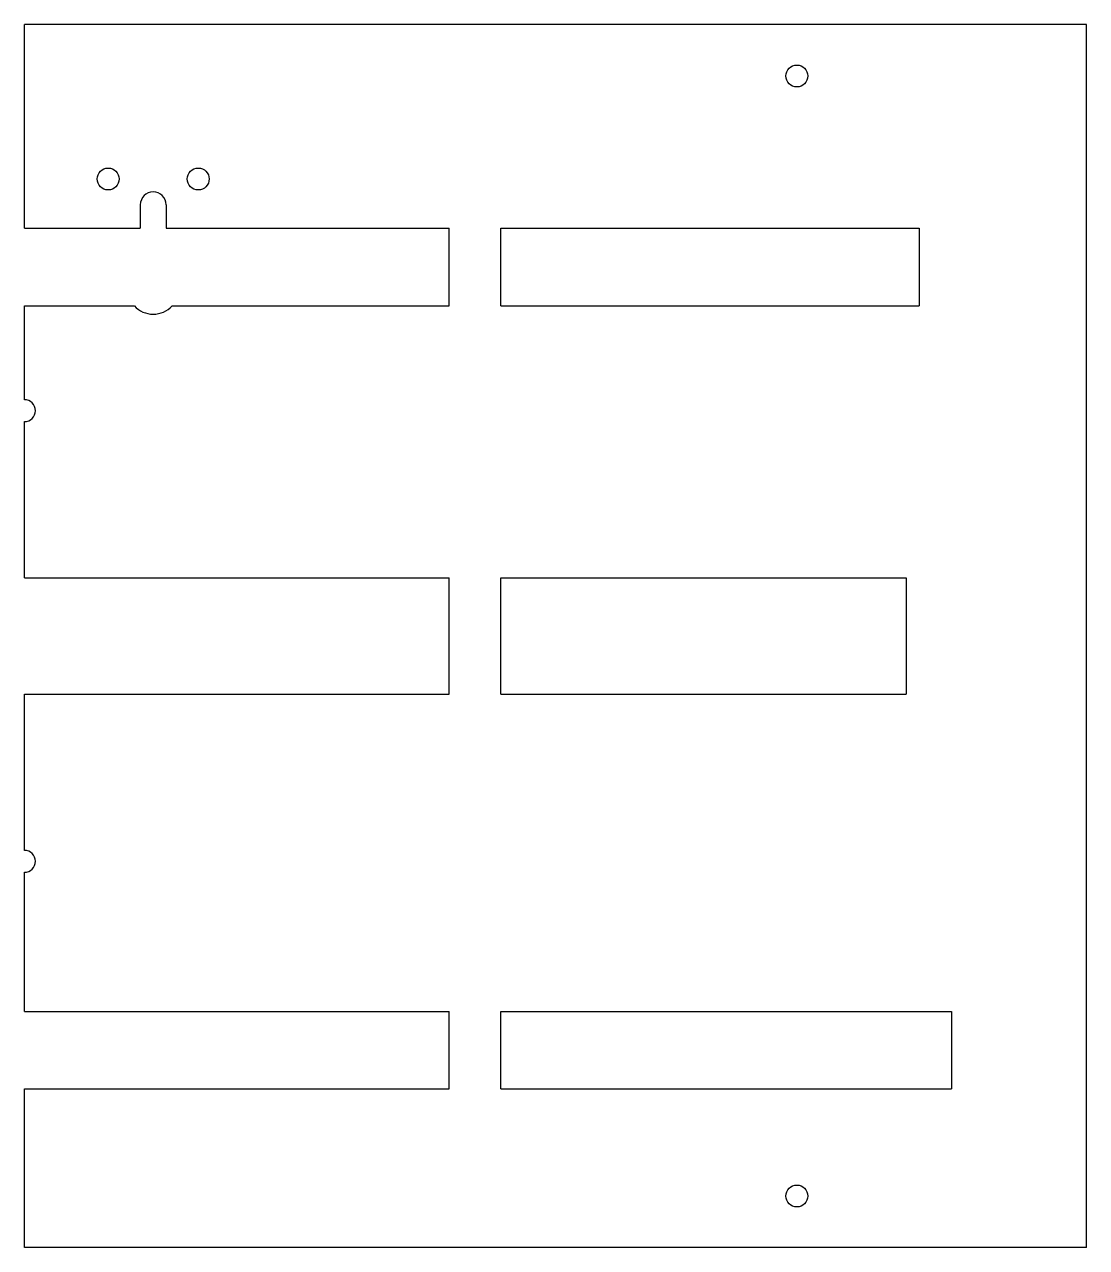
# Model space of a CAD drawing. Header units: millimetres. Extents: x 0 to 165, y 0 to 190.
import ezdxf

# ---------------------------------------------------------------- set-up
doc = ezdxf.new("R2010")
doc.units = ezdxf.units.MM
doc.layers.add('CUT', color=1, linetype='Continuous')

msp = doc.modelspace()

# ---------------------------------------------------------------- linework, layer by layer
at = {"layer": 'CUT'}
for p, q in [((165, 190), (0, 190)), ((0, 158.34), (0, 190)), ((165, 0), (165, 190)), ((18, 162), (18, 158.34)), ((22, 162), (22, 158.34)), ((0, 158.34), (18, 158.34)), ((22, 158.34), (66, 158.34)), ((66, 146.27), (66, 158.34)), ((74, 158.34), (138.98, 158.34)), ((74, 146.27), (74, 158.34)), ((138.98, 158.34), (138.98, 146.27)), ((0, 131.7), (0, 146.27)), ((0, 146.27), (17.08, 146.27)), ((22.92, 146.27), (66, 146.27)), ((74, 146.27), (138.98, 146.27)), ((0, 104.05), (0, 128.3)), ((0, 104.05), (66, 104.05)), ((66, 85.95), (66, 104.05)), ((74, 104.05), (136.97, 104.05)), ((74, 85.95), (74, 104.05)), ((136.97, 104.05), (136.97, 85.95)), ((0, 61.7), (0, 85.95)), ((0, 85.95), (66, 85.95)), ((74, 85.95), (136.97, 85.95)), ((0, 36.69), (0, 58.3)), ((0, 36.69), (66, 36.69)), ((66, 24.63), (66, 36.69)), ((74, 36.69), (144.01, 36.69)), ((74, 24.63), (74, 36.69)), ((144.01, 36.69), (144.01, 24.63)), ((0, 0), (0, 24.63)), ((0, 24.63), (66, 24.63)), ((74, 24.63), (144.01, 24.63)), ((165, 0), (0, 0))]:
    msp.add_line(p, q, dxfattribs=at)
for centre in [(120, 182), (13, 166), (27, 166), (120, 8)]:
    msp.add_circle(centre, 1.7, dxfattribs=at)
for centre, radius, start, end in [((20, 162), 2, 0, 180), ((20, 149), 4, 223.0143, 316.9857), ((0, 130), 1.7, 270, 90), ((0, 60), 1.7, 270, 90)]:
    msp.add_arc(centre, radius, start, end, dxfattribs=at)

doc.saveas('drawing.dxf')
